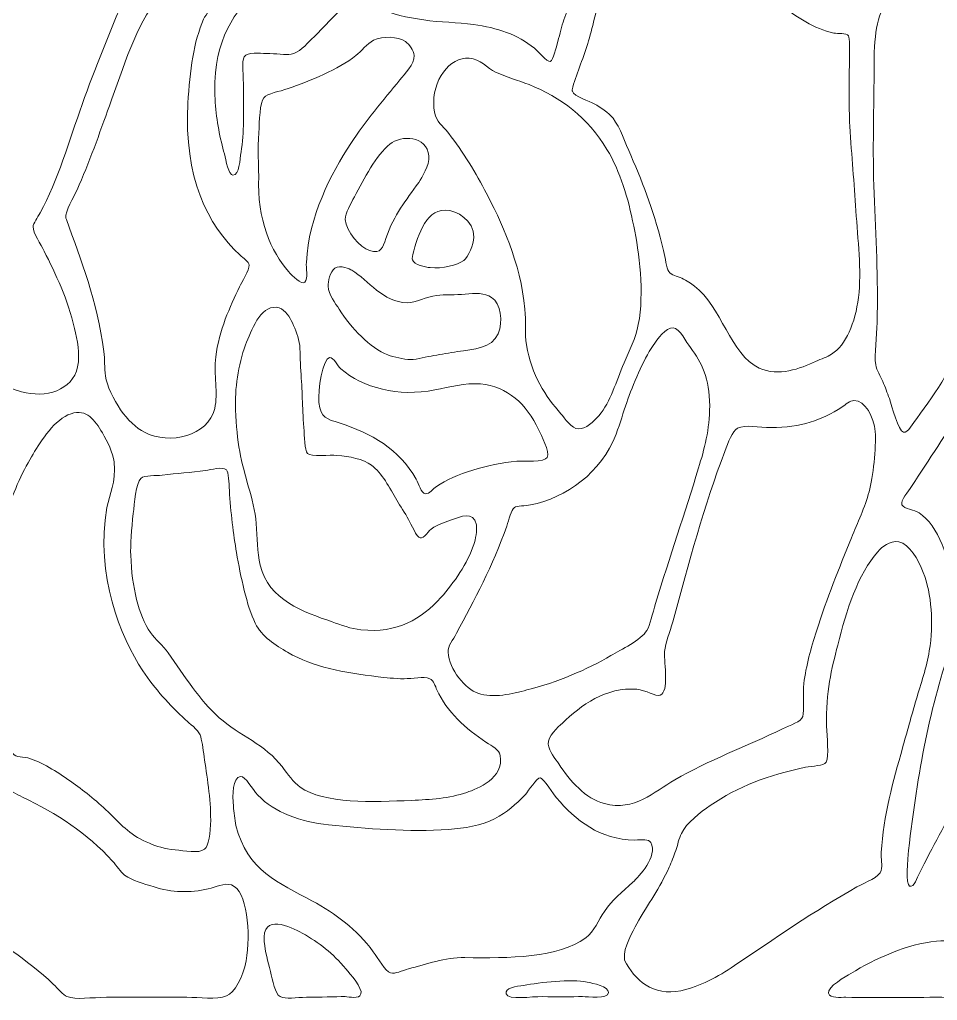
# Model space of a CAD drawing. Header units: millimetres. Extents: x -1201 to 1200, y -592 to 592.
# Drawn here: x -155 to 514, y -591 to 123 of the extents above; entities that cross this region are included whole.
import ezdxf

# ---------------------------------------------------------------- set-up
doc = ezdxf.new("R2010")
doc.units = ezdxf.units.MM
doc.header["$MEASUREMENT"] = 0
doc.layers.add('Layer 1', color=7, linetype='Continuous')

msp = doc.modelspace()

# ---------------------------------------------------------------- linework, layer by layer
at = {"layer": 'Layer 1', "color": 250, "lineweight": 20}
for points, knots in [([(487.7872, -230.6249), (486.3953, -227.2391), (492.4841, -220.6564), (494.7876, -217.1458), (507.724, -197.444), (519.8552, -178.6366), (532.7507, -158.4322), (537.8544, -150.4274), (544.0332, -142.3371), (547.4911, -134.3679), (550.5041, -127.4181), (552.9386, -116.865), (555.2339, -106.9321), (557.4308, -97.4054), (559.2867, -86.6671), (560.7604, -77.0906), (564.0355, -55.7706), (568.0093, -36.304), (571.448, -16.9299), (577.5205, 17.2775), (588.2216, 57.5188), (613.0956, 67.7761), (614.8859, 68.5138), (617.6779, 69.0164), (617.8853, 70.6629), (618.3984, 74.758), (605.1972, 76.1088), (602.4052, 76.9178), (586.696, 81.4904), (576.568, 89.6912), (571.8164, 108.2063), (571.0686, 111.1181), (570.8857, 115.0706), (570.3427, 117.348), (568.0474, 126.9637), (562.69, 136.8574), (558.5471, 147.1896), (548.4327, 172.43), (539.3008, 196.2126), (529.432, 222.2692), (527.366, 227.7257), (524.4512, 233.3177), (523.9054, 237.6693), (523.3623, 241.9818), (524.2029, 246.4795), (524.2738, 251.1485), (524.3366, 255.3076), (524.1701, 259.5168), (524.2738, 265.1051), (524.394, 271.6522), (523.6515, 288.1073), (526.8529, 289.1694), (529.6149, 290.0889), (532.778, 283.1034), (536.0668, 278.0995), (544.1615, 265.7858), (554.2568, 252.8912), (562.6027, 243.4466), (575.6701, 228.6631), (588.2216, 215.1091), (602.7737, 203.9822), (634.4624, 179.7504), (652.9145, 131.1907), (660.6381, 76.9178), (661.2331, 72.7301), (661.1785, 67.7083), (661.7435, 62.9647), (662.1993, 59.1369), (663.7412, 53.1422), (662.8515, 49.4856), (661.9073, 45.6257), (654.1154, 42.0331), (650.6848, 39.3816), (621.7198, 16.971), (606.45, -24.0972), (600.5631, -76.6094), (597.0479, -107.9692), (601.4719, -141.7846), (599.0893, -176.238), (597.5746, -198.1603), (594.3323, -221.8075), (588.4018, -240.2514), (586.8953, -244.9345), (581.4041, -253.7911), (581.7671, -257.0949), (582.1956, -261.0047), (597.2308, -267.0955), (600.1946, -268.6459), (633.2452, -285.9385), (663.4273, -302.0585), (684.2266, -335.5425), (689.4503, -343.9572), (696.0221, -355.5474), (700.8092, -366.8275), (702.1328, -369.9424), (705.1186, -376.2151), (704.4963, -379.3443), (703.4428, -384.6084), (692.5315, -383.4714), (686.8057, -383.1935), (667.5539, -382.2526), (646.2744, -380.9338), (632.6257, -373.5671), (621.2258, -367.412), (612.4596, -354.9272), (603.8818, -343.7255), (601.9768, -341.2378), (596.7395, -332.8624), (595.0364, -333.1403), (592.5829, -333.536), (590.9454, -343.3299), (589.8755, -346.616), (582.0018, -370.8227), (573.1892, -391.1341), (560.0208, -407.2577), (554.7371, -413.7264), (548.3289, -417.989), (542.7014, -424.1013), (537.6879, -429.5506), (534.2163, -437.4236), (529.8032, -444.7975), (519.5169, -461.9689), (510.213, -479.4184), (500.3196, -499.1844), (499.2007, -501.4119), (496.4278, -509.4987), (493.3139, -508.3297), (490.3663, -507.2213), (491.9247, -488.2001), (492.577, -482.3373), (499.0151, -424.7535), (508.4718, -376.6321), (524.2738, -330.7311), (525.2127, -328.0082), (527.2759, -323.9274), (527.5925, -320.6236), (528.3758, -312.3122), (526.3208, -302.0087), (525.3764, -293.1913), (522.8819, -269.8612), (514.0421, -245.5083), (500.3196, -236.3987), (497.2685, -234.3743), (488.9689, -233.5082), (487.7872, -230.6249)], [0, 0, 0, 0, 0.02083333, 0.02083333, 0.02083333, 0.04166667, 0.04166667, 0.04166667, 0.0625, 0.0625, 0.0625, 0.08333333, 0.08333333, 0.08333333, 0.10416667, 0.10416667, 0.10416667, 0.125, 0.125, 0.125, 0.14583333, 0.14583333, 0.14583333, 0.16666667, 0.16666667, 0.16666667, 0.1875, 0.1875, 0.1875, 0.20833333, 0.20833333, 0.20833333, 0.22916667, 0.22916667, 0.22916667, 0.25, 0.25, 0.25, 0.27083333, 0.27083333, 0.27083333, 0.29166667, 0.29166667, 0.29166667, 0.3125, 0.3125, 0.3125, 0.33333333, 0.33333333, 0.33333333, 0.35416667, 0.35416667, 0.35416667, 0.375, 0.375, 0.375, 0.39583333, 0.39583333, 0.39583333, 0.41666667, 0.41666667, 0.41666667, 0.4375, 0.4375, 0.4375, 0.45833333, 0.45833333, 0.45833333, 0.47916667, 0.47916667, 0.47916667, 0.5, 0.5, 0.5, 0.52083333, 0.52083333, 0.52083333, 0.54166667, 0.54166667, 0.54166667, 0.5625, 0.5625, 0.5625, 0.58333333, 0.58333333, 0.58333333, 0.60416667, 0.60416667, 0.60416667, 0.625, 0.625, 0.625, 0.64583333, 0.64583333, 0.64583333, 0.66666667, 0.66666667, 0.66666667, 0.6875, 0.6875, 0.6875, 0.70833333, 0.70833333, 0.70833333, 0.72916667, 0.72916667, 0.72916667, 0.75, 0.75, 0.75, 0.77083333, 0.77083333, 0.77083333, 0.79166667, 0.79166667, 0.79166667, 0.8125, 0.8125, 0.8125, 0.83333333, 0.83333333, 0.83333333, 0.85416667, 0.85416667, 0.85416667, 0.875, 0.875, 0.875, 0.89583333, 0.89583333, 0.89583333, 0.91666667, 0.91666667, 0.91666667, 0.9375, 0.9375, 0.9375, 0.95833333, 0.95833333, 0.95833333, 0.97916667, 0.97916667, 0.97916667, 1, 1, 1, 1]), ([(-12.3408, 62.4835), (-15.201, 104.7528), (-0.7635, 123.692), (16.4059, 144.3027), (42.7317, 175.9048), (71.1617, 202.3784), (98.5929, 235.2636), (103.2899, 240.8947), (109.6052, 252.8414), (114.0702, 254.5164), (120.1072, 256.7796), (134.7247, 253.1229), (140.6089, 251.6295), (160.5129, 246.5758), (178.501, 235.1139), (195.1547, 223.7162), (212.2203, 212.0297), (230.1237, 202.4746), (241.5919, 185.6916), (246.4034, 178.6527), (250.8603, 167.4759), (250.0688, 154.8878), (249.3401, 143.2763), (245.3937, 132.7552), (241.5919, 122.6442), (239.8506, 118.0145), (238.7616, 112.7112), (237.1678, 106.7594), (236.1635, 102.9993), (233.7509, 93.1768), (231.6413, 92.3215), (229.5779, 91.4875), (221.8652, 100.6185), (220.2168, 101.9479), (207.5997, 112.1089), (193.4216, 116.7564), (175.619, 119.2761), (164.1154, 120.9013), (151.572, 120.6982), (139.5036, 122.6442), (127.6752, 124.5509), (115.3966, 126.1476), (107.8067, 131.7895), (104.4798, 134.2593), (101.4449, 141.7224), (97.1219, 142.3746), (91.5352, 143.2192), (85.4491, 136.0413), (82.3787, 133.2293), (73.206, 124.836), (66.967, 117.4478), (58.0535, 108.6875), (53.834, 104.5389), (48.2583, 98.4124), (42.9418, 97.614), (38.7744, 96.9903), (31.9077, 98.0987), (24.8828, 98.0987), (20.1094, 98.0987), (11.2395, 99.585), (8.6659, 95.6895), (6.8973, 93.0129), (8.2974, 80.6707), (8.2974, 73.0686), (8.3002, 55.9221), (8.7314, 40.4472), (6.4525, 26.3872), (5.6065, 21.1516), (5.2626, 9.3511), (0.5574, 9.54), (-2.7012, 9.6719), (-4.4915, 20.3924), (-5.7088, 24.9401), (-8.7382, 36.2809), (-11.4156, 48.787), (-12.3408, 62.4835)], [0, 0, 0, 0, 0.04, 0.04, 0.04, 0.08, 0.08, 0.08, 0.12, 0.12, 0.12, 0.16, 0.16, 0.16, 0.2, 0.2, 0.2, 0.24, 0.24, 0.24, 0.28, 0.28, 0.28, 0.32, 0.32, 0.32, 0.36, 0.36, 0.36, 0.4, 0.4, 0.4, 0.44, 0.44, 0.44, 0.48, 0.48, 0.48, 0.52, 0.52, 0.52, 0.56, 0.56, 0.56, 0.6, 0.6, 0.6, 0.64, 0.64, 0.64, 0.68, 0.68, 0.68, 0.72, 0.72, 0.72, 0.76, 0.76, 0.76, 0.8, 0.8, 0.8, 0.84, 0.84, 0.84, 0.88, 0.88, 0.88, 0.92, 0.92, 0.92, 0.96, 0.96, 0.96, 1, 1, 1, 1]), ([(423.2908, 149.5953), (422.1964, 156.4917), (428.3235, 168.8801), (431.7677, 176.0688), (438.7436, 190.6421), (447.3705, 205.3686), (456.8272, 217.4542), (463.1863, 225.5873), (470.8225, 235.2921), (482.9948, 231.8956), (495.5791, 228.3815), (505.4806, 209.7239), (512.1099, 197.7238), (533.4795, 159.0506), (549.0986, 115.9117), (567.3952, 72.11), (569.3192, 67.491), (571.6854, 62.9896), (571.8164, 60.0778), (572.002, 55.915), (569.3247, 50.0772), (567.7608, 44.6777), (558.9865, 14.3229), (551.645, -16.8658), (547.1226, -52.0676), (546.3557, -58.0374), (546.8497, -64.5096), (546.0201, -70.8357), (544.4754, -82.5507), (540.1087, -93.9092), (536.0668, -103.5641), (525.8267, -128.0026), (513.5508, -147.8827), (498.4748, -167.5739), (496.0894, -170.6888), (492.0475, -178.3444), (488.8925, -177.6814), (485.2327, -176.9116), (480.4893, -158.5035), (478.5734, -153.136), (477.0915, -148.9947), (475.514, -144.782), (473.781, -140.6227), (472.2827, -137.0196), (469.2342, -132.6643), (468.6228, -128.5907), (467.482, -120.985), (469.5426, -107.9193), (469.7253, -97.7868), (470.3204, -65.3935), (468.9394, -35.6018), (467.5147, -3.9355), (466.1256, 26.9217), (467.5147, 58.5667), (467.5147, 90.878), (467.5147, 113.9479), (469.9765, 128.5034), (479.3076, 139.0065), (481.693, 141.6903), (485.4755, 143.5863), (484.837, 148.6365), (484.0236, 155.0803), (477.5391, 152.2183), (473.781, 149.5953), (469.7445, 146.7797), (467.3209, 142.7666), (463.4619, 141.4122), (458.2928, 139.6018), (451.6062, 139.9689), (445.0344, 139.9689), (435.1711, 139.9689), (424.8137, 139.9689), (423.2908, 149.5953)], [0, 0, 0, 0, 0.04166667, 0.04166667, 0.04166667, 0.08333333, 0.08333333, 0.08333333, 0.125, 0.125, 0.125, 0.16666667, 0.16666667, 0.16666667, 0.20833333, 0.20833333, 0.20833333, 0.25, 0.25, 0.25, 0.29166667, 0.29166667, 0.29166667, 0.33333333, 0.33333333, 0.33333333, 0.375, 0.375, 0.375, 0.41666667, 0.41666667, 0.41666667, 0.45833333, 0.45833333, 0.45833333, 0.5, 0.5, 0.5, 0.54166667, 0.54166667, 0.54166667, 0.58333333, 0.58333333, 0.58333333, 0.625, 0.625, 0.625, 0.66666667, 0.66666667, 0.66666667, 0.70833333, 0.70833333, 0.70833333, 0.75, 0.75, 0.75, 0.79166667, 0.79166667, 0.79166667, 0.83333333, 0.83333333, 0.83333333, 0.875, 0.875, 0.875, 0.91666667, 0.91666667, 0.91666667, 0.95833333, 0.95833333, 0.95833333, 1, 1, 1, 1]), ([(247.8582, 70.6629), (247.8145, 70.8554), (247.3478, 71.0978), (247.4897, 71.6288), (250.41, 82.6416), (255.3498, 93.5118), (258.914, 105.3159), (260.5597, 110.7724), (262.1263, 116.9881), (263.7038, 123.1253), (266.07, 132.324), (268.1988, 141.5228), (267.3909, 154.4067), (267.069, 159.546), (265.2185, 167.3904), (263.7038, 172.6973), (262.372, 177.3696), (258.3191, 185.6239), (258.5429, 189.0632), (259.0397, 196.5833), (276.0098, 201.8295), (285.0817, 202.0541), (301.5906, 202.4711), (316.4101, 194.6409), (328.5687, 186.654), (353.4507, 170.3165), (373.9661, 150.8498), (398.5971, 133.7105), (410.9821, 125.0962), (423.8913, 115.8583), (438.0313, 113.0142), (441.017, 112.4154), (447.3514, 113.1567), (448.7188, 111.0932), (449.936, 109.2541), (449.4556, 100.2086), (449.4556, 95.2084), (449.4556, 78.7889), (448.9481, 60.4413), (449.8241, 45.1552), (451.0686, 23.4397), (453.0064, 3.8732), (454.2482, -16.4488), (455.5144, -37.2164), (458.5794, -59.7516), (456.0904, -79.4998), (453.705, -98.4105), (446.9667, -114.0352), (436.5548, -120.8888), (433.3644, -122.9916), (429.0686, -124.1677), (424.7618, -126.185), (413.8097, -131.3135), (397.8138, -137.3688), (383.8539, -130.9964), (362.9019, -121.4341), (356.0189, -85.5017), (336.6798, -71.3169), (334.4064, -69.6489), (330.8939, -67.1683), (327.4661, -65.5396), (324.049, -63.9215), (319.767, -63.4974), (317.8838, -60.7281), (315.9898, -57.9482), (315.5368, -50.7881), (314.1966, -45.328), (307.674, -18.7333), (300.1659, 1.4319), (290.2426, 23.9814), (286.2006, 33.1588), (282.6499, 44.1645), (277.3416, 50.9325), (273.9192, 55.2949), (268.4172, 58.8732), (263.7038, 61.5177), (260.4152, 63.3638), (248.7778, 66.6784), (247.8582, 70.6629)], [0, 0, 0, 0, 0.03846154, 0.03846154, 0.03846154, 0.07692308, 0.07692308, 0.07692308, 0.11538462, 0.11538462, 0.11538462, 0.15384615, 0.15384615, 0.15384615, 0.19230769, 0.19230769, 0.19230769, 0.23076923, 0.23076923, 0.23076923, 0.26923077, 0.26923077, 0.26923077, 0.30769231, 0.30769231, 0.30769231, 0.34615385, 0.34615385, 0.34615385, 0.38461538, 0.38461538, 0.38461538, 0.42307692, 0.42307692, 0.42307692, 0.46153846, 0.46153846, 0.46153846, 0.5, 0.5, 0.5, 0.53846154, 0.53846154, 0.53846154, 0.57692308, 0.57692308, 0.57692308, 0.61538462, 0.61538462, 0.61538462, 0.65384615, 0.65384615, 0.65384615, 0.69230769, 0.69230769, 0.69230769, 0.73076923, 0.73076923, 0.73076923, 0.76923077, 0.76923077, 0.76923077, 0.80769231, 0.80769231, 0.80769231, 0.84615385, 0.84615385, 0.84615385, 0.88461538, 0.88461538, 0.88461538, 0.92307692, 0.92307692, 0.92307692, 0.96153846, 0.96153846, 0.96153846, 1, 1, 1, 1]), ([(-247.1089, 8.5813), (-247.9222, 13.5959), (-238.0398, 26.045), (-234.5792, 31.6797), (-212.53, 67.6122), (-192.0583, 103.5838), (-165.2931, 134.1952), (-148.4075, 153.5086), (-129.9281, 168.1958), (-97.1096, 162.105), (-93.4606, 161.435), (-89.2522, 159.5638), (-84.577, 157.7747), (-81.6514, 156.6592), (-74.449, 154.6241), (-73.8896, 151.0387), (-73.4474, 148.1911), (-76.7825, 143.1301), (-78.3109, 139.4912), (-89.1812, 113.62), (-99.8033, 87.6205), (-109.2708, 61.0365), (-118.7084, 34.5488), (-126.8769, 5.7016), (-139.8598, -17.8922), (-141.6964, -21.2282), (-144.9415, -25.7651), (-145.0207, -27.9998), (-145.1708, -32.2053), (-139.1637, -41.2936), (-136.9122, -45.8092), (-128.8364, -62.0255), (-119.5381, -81.0003), (-114.7975, -102.1171), (-112.9061, -110.5603), (-110.5372, -120.4184), (-112.5896, -130.0341), (-116.3122, -147.4764), (-135.7168, -152.9044), (-153.4976, -148.3246), (-182.3041, -140.9008), (-192.4404, -105.6633), (-205.0957, -76.6094), (-216.561, -50.2892), (-226.3424, -24.2504), (-240.477, -1.5298), (-242.2755, 1.3606), (-246.5549, 5.1385), (-247.1089, 8.5813)], [0, 0, 0, 0, 0.0625, 0.0625, 0.0625, 0.125, 0.125, 0.125, 0.1875, 0.1875, 0.1875, 0.25, 0.25, 0.25, 0.3125, 0.3125, 0.3125, 0.375, 0.375, 0.375, 0.4375, 0.4375, 0.4375, 0.5, 0.5, 0.5, 0.5625, 0.5625, 0.5625, 0.625, 0.625, 0.625, 0.6875, 0.6875, 0.6875, 0.75, 0.75, 0.75, 0.8125, 0.8125, 0.8125, 0.875, 0.875, 0.875, 0.9375, 0.9375, 0.9375, 1, 1, 1, 1]), ([(-121.0638, -21.7413), (-121.7761, -16.5165), (-115.4934, -6.6905), (-112.958, -1.0486), (-104.4321, 17.9369), (-96.4655, 40.3118), (-89.3696, 60.0778), (-79.7164, 86.9647), (-69.0562, 120.7124), (-54.7252, 137.0784), (-49.0484, 143.565), (-31.5844, 153.4052), (-20.8177, 147.6707), (-17.8865, 146.1097), (-14.2785, 141.202), (-14.1856, 137.0784), (-14.0492, 131.1229), (-19.1556, 126.9281), (-20.8177, 123.1253), (-27.8999, 106.9197), (-30.9866, 85.6853), (-32.2448, 61.9988), (-35.1159, 7.8971), (-18.2249, -26.6597), (5.7156, -48.6961), (7.8935, -50.699), (12.1211, -53.6465), (12.353, -55.9167), (12.7024, -59.356), (6.6736, -69.043), (5.3472, -71.798), (-1.5359, -86.1183), (-9.5679, -103.5748), (-11.975, -122.8169), (-13.5334, -135.3124), (-10.1028, -149.4722), (-12.7092, -160.3568), (-17.548, -180.5576), (-45.2494, -187.2401), (-63.9389, -177.6814), (-69.5802, -174.7946), (-76.4386, -168.5112), (-81.2611, -161.3154), (-86.1791, -153.9878), (-91.4, -143.3921), (-92.3172, -136.7701), (-93.1823, -130.5259), (-92.7019, -124.5918), (-93.4224, -118.9642), (-98.2504, -81.3104), (-110.035, -52.8517), (-120.698, -22.7072), (-120.8099, -22.3864), (-120.9873, -22.3152), (-121.0638, -21.7413)], [0, 0, 0, 0, 0.05555556, 0.05555556, 0.05555556, 0.11111111, 0.11111111, 0.11111111, 0.16666667, 0.16666667, 0.16666667, 0.22222222, 0.22222222, 0.22222222, 0.27777778, 0.27777778, 0.27777778, 0.33333333, 0.33333333, 0.33333333, 0.38888889, 0.38888889, 0.38888889, 0.44444444, 0.44444444, 0.44444444, 0.5, 0.5, 0.5, 0.55555556, 0.55555556, 0.55555556, 0.61111111, 0.61111111, 0.61111111, 0.66666667, 0.66666667, 0.66666667, 0.72222222, 0.72222222, 0.72222222, 0.77777778, 0.77777778, 0.77777778, 0.83333333, 0.83333333, 0.83333333, 0.88888889, 0.88888889, 0.88888889, 0.94444444, 0.94444444, 0.94444444, 1, 1, 1, 1]), ([(19.3534, 9.54), (19.0942, 15.8733), (18.6466, 28.4257), (19.3534, 40.3439), (19.8747, 49.1434), (20.0903, 62.2519), (23.0406, 65.8515), (25.7971, 69.2195), (34.3095, 70.2923), (40.7312, 72.5911), (56.7516, 78.3149), (77.2042, 86.3446), (90.116, 96.6553), (94.1607, 99.8772), (97.856, 105.1947), (103.017, 107.7252), (109.6161, 110.9613), (120.7649, 110.637), (126.2343, 106.7594), (128.8706, 104.8953), (132.3339, 100.1837), (132.4977, 96.6553), (132.7897, 90.4041), (125.672, 83.0373), (122.1813, 78.846), (110.0283, 64.2584), (96.748, 48.3201), (86.4316, 32.642), (71.8658, 10.5166), (55.75, -20.4869), (54.0005, -53.9886), (53.7986, -57.795), (55.3952, -65.7606), (52.8925, -68.43), (50.731, -70.7324), (43.6187, -63.615), (41.0997, -60.7281), (28.4334, -46.219), (17.8851, -22.7714), (19.3534, 8.5813), (19.3698, 8.8878), (19.3671, 9.2264), (19.3534, 9.54)], [0, 0, 0, 0, 0.07142857, 0.07142857, 0.07142857, 0.14285714, 0.14285714, 0.14285714, 0.21428571, 0.21428571, 0.21428571, 0.28571429, 0.28571429, 0.28571429, 0.35714286, 0.35714286, 0.35714286, 0.42857143, 0.42857143, 0.42857143, 0.5, 0.5, 0.5, 0.57142857, 0.57142857, 0.57142857, 0.64285714, 0.64285714, 0.64285714, 0.71428571, 0.71428571, 0.71428571, 0.78571429, 0.78571429, 0.78571429, 0.85714286, 0.85714286, 0.85714286, 0.92857143, 0.92857143, 0.92857143, 1, 1, 1, 1]), ([(146.8751, 58.6309), (145.2185, 78.7354), (158.4169, 95.8249), (172.6715, 94.7272), (180.3106, 94.1392), (185.9954, 87.4317), (191.8386, 84.6232), (199.7888, 80.799), (208.2766, 78.5644), (216.1613, 75.4779), (239.1493, 66.4824), (259.1898, 51.3281), (272.9176, 28.3117), (282.7509, 11.821), (288.2011, -6.9507), (292.4504, -27.5187), (296.375, -46.4935), (300.3023, -76.1711), (295.7691, -99.2302), (293.8096, -109.2024), (289.4019, -118.141), (285.4473, -127.1472), (279.4021, -140.9257), (275.8406, -155.3707), (267.0198, -165.6494), (263.5019, -169.7551), (257.2711, -175.4646), (252.2794, -175.2721), (247.0503, -175.0761), (242.1869, -167.3707), (239.3786, -164.2059), (228.6746, -152.1239), (217.6814, -135.6831), (214.319, -114.1528), (213.0036, -105.7275), (214.0379, -96.7568), (213.2137, -88.1639), (209.9141, -53.7534), (196.1644, -24.5391), (183.7302, -1.0486), (176.0393, 13.4747), (166.0995, 29.8228), (155.7205, 42.2684), (151.5912, 47.2117), (147.6475, 49.1897), (146.8751, 58.6309)], [0, 0, 0, 0, 0.06666667, 0.06666667, 0.06666667, 0.13333333, 0.13333333, 0.13333333, 0.2, 0.2, 0.2, 0.26666667, 0.26666667, 0.26666667, 0.33333333, 0.33333333, 0.33333333, 0.4, 0.4, 0.4, 0.46666667, 0.46666667, 0.46666667, 0.53333333, 0.53333333, 0.53333333, 0.6, 0.6, 0.6, 0.66666667, 0.66666667, 0.66666667, 0.73333333, 0.73333333, 0.73333333, 0.8, 0.8, 0.8, 0.86666667, 0.86666667, 0.86666667, 0.93333333, 0.93333333, 0.93333333, 1, 1, 1, 1]), ([(82.3787, -22.7072), (82.0075, -18.0205), (86.4343, -11.3879), (89.0107, -6.3448), (95.8473, 7.0452), (105.0529, 24.1169), (114.8098, 32.1608), (122.8582, 38.7971), (142.0335, 38.4621), (143.188, 23.4967), (143.7147, 16.6752), (138.3736, 7.9398), (135.8164, 4.2474), (126.2806, -9.5168), (118.3114, -18.3021), (111.8595, -36.6639), (109.5724, -43.1754), (108.7346, -48.0367), (100.0694, -45.3245), (92.938, -43.097), (83.091, -31.71), (82.3787, -22.7072)], [0, 0, 0, 0, 0.14285714, 0.14285714, 0.14285714, 0.28571429, 0.28571429, 0.28571429, 0.42857143, 0.42857143, 0.42857143, 0.57142857, 0.57142857, 0.57142857, 0.71428571, 0.71428571, 0.71428571, 0.85714286, 0.85714286, 0.85714286, 1, 1, 1, 1]), ([(131.3951, -52.064), (131.3378, -51.8466), (130.9066, -51.6541), (131.024, -51.1018), (134.0561, -36.9241), (140.2377, -16.0033), (154.9836, -15.9677), (163.9299, -15.9463), (175.8729, -23.4984), (175.9875, -35.7016), (176.0393, -41.0298), (171.7954, -50.0539), (168.6187, -52.5452), (164.0855, -56.1021), (152.882, -58.6896), (144.2933, -57.8413), (140.5871, -57.4706), (132.364, -55.8525), (131.3951, -52.064)], [0, 0, 0, 0, 0.16666667, 0.16666667, 0.16666667, 0.33333333, 0.33333333, 0.33333333, 0.5, 0.5, 0.5, 0.66666667, 0.66666667, 0.66666667, 0.83333333, 0.83333333, 0.83333333, 1, 1, 1, 1]), ([(69.8463, -71.3169), (69.5924, -68.2981), (71.4237, -60.3432), (74.636, -58.3224), (79.0245, -55.5604), (85.853, -58.9675), (87.1684, -59.7659), (99.1578, -67.0508), (109.7853, -83.185), (127.3395, -83.349), (133.7586, -83.4096), (141.5859, -78.8726), (148.7173, -78.0564), (155.1746, -77.3151), (162.3797, -77.8355), (169.7212, -77.0906), (177.0873, -76.3421), (183.883, -76.0784), (188.8884, -79.4998), (195.5094, -84.0226), (197.5072, -96.9172), (193.6781, -105.9699), (189.2241, -116.4944), (175.6109, -117.478), (164.1946, -118.9642), (158.0376, -119.7662), (152.4154, -121.0813), (146.8751, -121.8511), (141.7224, -122.571), (135.2542, -124.7558), (129.5502, -124.7379), (125.4592, -124.7273), (117.2142, -122.8525), (113.3361, -121.37), (100.5743, -116.4873), (86.4889, -101.7036), (77.9547, -88.1639), (75.1792, -83.7624), (70.3894, -77.7143), (69.8463, -71.3169)], [0, 0, 0, 0, 0.07692308, 0.07692308, 0.07692308, 0.15384615, 0.15384615, 0.15384615, 0.23076923, 0.23076923, 0.23076923, 0.30769231, 0.30769231, 0.30769231, 0.38461538, 0.38461538, 0.38461538, 0.46153846, 0.46153846, 0.46153846, 0.53846154, 0.53846154, 0.53846154, 0.61538462, 0.61538462, 0.61538462, 0.69230769, 0.69230769, 0.69230769, 0.76923077, 0.76923077, 0.76923077, 0.84615385, 0.84615385, 0.84615385, 0.92307692, 0.92307692, 0.92307692, 1, 1, 1, 1]), ([(2.3996, -161.3154), (1.8484, -146.1363), (4.291, -128.7368), (9.7713, -114.1528), (13.6139, -103.9241), (20.2977, -85.6121), (32.2543, -86.7205), (37.5271, -87.2053), (40.8895, -92.4159), (42.9418, -96.3434), (45.2017, -100.6701), (47.8845, -106.7396), (48.8397, -112.2282), (49.8549, -118.059), (49.3609, -125.7537), (49.945, -132.9209), (51.1186, -147.3873), (50.9738, -158.3217), (52.1557, -174.3135), (52.5951, -180.2618), (52.7452, -191.0715), (54.7348, -193.0815), (57.2483, -195.6227), (71.8113, -194.1722), (76.1126, -194.5286), (85.8612, -195.3305), (95.1541, -197.1018), (101.5405, -201.7493), (108.8492, -207.0596), (114.7415, -218.3968), (119.968, -227.2534), (122.2988, -231.2023), (125.8548, -236.5947), (128.4476, -241.21), (130.3062, -244.5281), (134.3645, -254.2152), (136.9245, -254.6892), (139.5227, -255.1703), (143.4145, -249.0402), (145.7671, -247.4685), (148.6463, -245.5439), (153.4443, -243.6051), (159.0364, -241.6912), (166.5035, -239.1394), (175.7091, -234.6523), (177.8324, -245.0628), (178.5802, -248.7337), (177.0819, -256.1611), (175.9875, -259.5007), (171.6944, -272.6019), (161.2306, -287.8595), (152.0333, -298.0027), (137.7078, -313.8055), (120.421, -324.266), (93.8032, -321.5858), (86.6035, -320.8623), (79.0655, -318.036), (72.7938, -315.8121), (52.2129, -308.513), (26.3456, -300.1126), (20.4588, -274.4196), (18.2617, -264.8252), (18.4118, -254.5074), (17.5112, -244.1005), (16.7444, -235.2403), (14.3644, -225.703), (11.9819, -217.627), (6.6982, -199.7142), (3.2675, -185.1516), (2.3996, -161.3154)], [0, 0, 0, 0, 0.04347826, 0.04347826, 0.04347826, 0.08695652, 0.08695652, 0.08695652, 0.13043478, 0.13043478, 0.13043478, 0.17391304, 0.17391304, 0.17391304, 0.2173913, 0.2173913, 0.2173913, 0.26086957, 0.26086957, 0.26086957, 0.30434783, 0.30434783, 0.30434783, 0.34782609, 0.34782609, 0.34782609, 0.39130435, 0.39130435, 0.39130435, 0.43478261, 0.43478261, 0.43478261, 0.47826087, 0.47826087, 0.47826087, 0.52173913, 0.52173913, 0.52173913, 0.56521739, 0.56521739, 0.56521739, 0.60869565, 0.60869565, 0.60869565, 0.65217391, 0.65217391, 0.65217391, 0.69565217, 0.69565217, 0.69565217, 0.73913043, 0.73913043, 0.73913043, 0.7826087, 0.7826087, 0.7826087, 0.82608696, 0.82608696, 0.82608696, 0.86956522, 0.86956522, 0.86956522, 0.91304348, 0.91304348, 0.91304348, 0.95652174, 0.95652174, 0.95652174, 1, 1, 1, 1]), ([(157.1915, -337.9518), (156.9814, -333.3827), (160.7612, -328.9883), (163.4577, -323.9915), (176.3968, -300.0235), (189.6089, -275.086), (199.9444, -246.025), (201.5518, -241.513), (203.0693, -234.164), (205.4764, -232.5495), (207.4115, -231.2451), (213.503, -231.3841), (217.2692, -230.6249), (243.3959, -225.3395), (268.7174, -207.2628), (279.5523, -179.1249), (282.7427, -170.835), (284.7104, -163.1367), (287.2923, -156.0229), (291.9783, -143.1105), (299.1915, -125.4222), (306.4595, -114.6304), (309.5762, -110.0079), (315.8778, -101.0266), (321.1998, -101.6359), (325.763, -102.1599), (330.7602, -112.1962), (333.7322, -116.0774), (342.04, -126.9263), (347.6511, -138.2349), (347.7331, -158.4322), (347.8068, -175.625), (343.7484, -190.1983), (339.6274, -203.6738), (329.6058, -236.4271), (318.7409, -268.5354), (308.2989, -302.3366), (306.009, -309.7569), (304.508, -318.0966), (302.0327, -322.0669), (297.7396, -328.9669), (282.9884, -336.1876), (275.8678, -340.3575), (258.3109, -350.6326), (236.6984, -359.8384), (214.6901, -365.384), (204.0927, -368.0535), (190.0155, -371.7423), (178.9378, -367.7897), (170.2343, -364.6855), (157.7755, -350.5649), (157.1915, -337.9518)], [0, 0, 0, 0, 0.05882353, 0.05882353, 0.05882353, 0.11764706, 0.11764706, 0.11764706, 0.17647059, 0.17647059, 0.17647059, 0.23529412, 0.23529412, 0.23529412, 0.29411765, 0.29411765, 0.29411765, 0.35294118, 0.35294118, 0.35294118, 0.41176471, 0.41176471, 0.41176471, 0.47058824, 0.47058824, 0.47058824, 0.52941176, 0.52941176, 0.52941176, 0.58823529, 0.58823529, 0.58823529, 0.64705882, 0.64705882, 0.64705882, 0.70588235, 0.70588235, 0.70588235, 0.76470588, 0.76470588, 0.76470588, 0.82352941, 0.82352941, 0.82352941, 0.88235294, 0.88235294, 0.88235294, 0.94117647, 0.94117647, 0.94117647, 1, 1, 1, 1]), ([(63.2144, -156.0229), (62.3601, -147.3587), (65.8152, -124.0608), (70.9517, -123.2981), (73.8773, -122.8597), (76.8139, -129.5173), (79.0601, -131.4775), (94.9713, -145.37), (121.0706, -152.1666), (147.6092, -146.8812), (158.4415, -144.7214), (169.3746, -141.5708), (180.7799, -142.5474), (200.7658, -144.2581), (214.199, -157.3487), (223.1643, -175.7569), (225.2577, -180.0551), (231.3274, -191.6809), (229.4306, -195.9684), (227.7821, -199.6893), (211.6335, -198.4561), (207.3159, -198.8588), (185.6816, -200.869), (162.759, -207.6762), (148.7173, -217.1458), (146.1765, -218.8601), (143.7502, -222.9017), (140.6089, -222.442), (137.6832, -222.0143), (135.9337, -215.3317), (133.9742, -211.8532), (121.5563, -189.8062), (101.4558, -178.4798), (77.9547, -170.9454), (69.4042, -168.2012), (64.3387, -167.4812), (63.2144, -156.0229)], [0, 0, 0, 0, 0.08333333, 0.08333333, 0.08333333, 0.16666667, 0.16666667, 0.16666667, 0.25, 0.25, 0.25, 0.33333333, 0.33333333, 0.33333333, 0.41666667, 0.41666667, 0.41666667, 0.5, 0.5, 0.5, 0.58333333, 0.58333333, 0.58333333, 0.66666667, 0.66666667, 0.66666667, 0.75, 0.75, 0.75, 0.83333333, 0.83333333, 0.83333333, 0.91666667, 0.91666667, 0.91666667, 1, 1, 1, 1]), ([(230.1647, -404.852), (229.5424, -399.146), (237.3371, -392.4421), (240.4865, -389.4483), (253.7695, -376.8281), (272.4236, -362.8216), (294.6611, -364.9029), (301.1266, -365.5088), (308.6537, -370.3915), (311.6177, -369.2368), (318.4733, -366.5495), (314.4259, -346.6551), (314.9336, -337.4707), (315.2965, -330.8843), (318.8227, -323.1219), (320.8314, -315.8121), (332.6651, -272.7338), (343.552, -231.2237), (358.7945, -191.6381), (361.2617, -185.2229), (364.0454, -176.8154), (368.0055, -174.7946), (373.745, -171.865), (383.8404, -174.3135), (392.3309, -174.3135), (414.3991, -174.3135), (429.5298, -168.7892), (443.9291, -159.3909), (446.59, -157.6552), (450.0943, -154.6329), (452.7743, -154.5794), (460.981, -154.4191), (467.3974, -166.7506), (468.2543, -177.2003), (469.2123, -188.9616), (466.6414, -210.3956), (463.8303, -220.9985), (460.82, -232.357), (455.4681, -243.548), (450.9322, -254.6892), (442.185, -276.1552), (433.0259, -298.7333), (425.5016, -322.5517), (421.6834, -334.6301), (417.8816, -347.7671), (416.2877, -360.5726), (415.3652, -367.9751), (416.8717, -380.303), (415.5481, -384.6369), (414.421, -388.3327), (406.2471, -391.184), (400.8078, -393.7786), (374.5665, -406.3061), (346.5949, -416.8235), (322.3051, -430.8408), (306.9834, -439.6831), (293.1055, -453.843), (271.0754, -448.1655), (257.5195, -444.6763), (245.7075, -431.5322), (237.9074, -419.2898), (235.432, -415.405), (230.7679, -410.3298), (230.1647, -404.852)], [0, 0, 0, 0, 0.04761905, 0.04761905, 0.04761905, 0.0952381, 0.0952381, 0.0952381, 0.14285714, 0.14285714, 0.14285714, 0.19047619, 0.19047619, 0.19047619, 0.23809524, 0.23809524, 0.23809524, 0.28571429, 0.28571429, 0.28571429, 0.33333333, 0.33333333, 0.33333333, 0.38095238, 0.38095238, 0.38095238, 0.42857143, 0.42857143, 0.42857143, 0.47619048, 0.47619048, 0.47619048, 0.52380952, 0.52380952, 0.52380952, 0.57142857, 0.57142857, 0.57142857, 0.61904762, 0.61904762, 0.61904762, 0.66666667, 0.66666667, 0.66666667, 0.71428571, 0.71428571, 0.71428571, 0.76190476, 0.76190476, 0.76190476, 0.80952381, 0.80952381, 0.80952381, 0.85714286, 0.85714286, 0.85714286, 0.9047619, 0.9047619, 0.9047619, 0.95238095, 0.95238095, 0.95238095, 1, 1, 1, 1]), ([(-165.6615, -283.5649), (-166.1118, -271.1835), (-165.8143, -248.6838), (-163.0797, -235.4364), (-160.1431, -221.1981), (-151.0739, -203.6275), (-145.0207, -193.5627), (-139, -183.5514), (-129.2676, -168.2226), (-117.3793, -164.2059), (-105.9849, -160.3568), (-99.9397, -168.9674), (-94.5305, -178.1626), (-90.8734, -184.3782), (-86.6895, -192.8963), (-86.0536, -199.34), (-84.5089, -214.9789), (-89.3942, -222.1747), (-91.2118, -232.5495), (-99.8224, -281.7116), (-81.3758, -326.8428), (-65.0443, -351.4273), (-56.3927, -364.4503), (-45.6124, -376.3613), (-34.087, -387.0462), (-31.3305, -389.598), (-24.9168, -394.2918), (-23.3968, -398.1124), (-22.0322, -401.541), (-21.287, -408.1807), (-20.4492, -413.9937), (-18.5169, -427.4051), (-15.5857, -444.6264), (-15.6567, -460.1976), (-15.7003, -469.1611), (-17.1414, -479.2402), (-20.0807, -481.3751), (-24.6084, -484.6682), (-34.7229, -482.3801), (-41.4585, -481.8561), (-49.3486, -481.2432), (-55.0471, -479.0656), (-60.2518, -477.0448), (-73.15, -472.0338), (-80.6444, -463.7189), (-88.6327, -455.8674), (-97.7864, -446.8682), (-106.7846, -439.7616), (-115.9056, -433.2466), (-126.2819, -425.8334), (-136.2108, -419.1188), (-146.8628, -415.4407), (-151.9882, -413.6694), (-157.5803, -414.8098), (-159.7637, -411.588), (-162.1054, -408.1273), (-161.9062, -387.0462), (-162.3455, -381.2688), (-164.8372, -348.1627), (-164.3761, -318.8273), (-165.6615, -283.5649)], [0, 0, 0, 0, 0.05, 0.05, 0.05, 0.1, 0.1, 0.1, 0.15, 0.15, 0.15, 0.2, 0.2, 0.2, 0.25, 0.25, 0.25, 0.3, 0.3, 0.3, 0.35, 0.35, 0.35, 0.4, 0.4, 0.4, 0.45, 0.45, 0.45, 0.5, 0.5, 0.5, 0.55, 0.55, 0.55, 0.6, 0.6, 0.6, 0.65, 0.65, 0.65, 0.7, 0.7, 0.7, 0.75, 0.75, 0.75, 0.8, 0.8, 0.8, 0.85, 0.85, 0.85, 0.9, 0.9, 0.9, 0.95, 0.95, 0.95, 1, 1, 1, 1]), ([(-73.8896, -267.2024), (-74.1351, -260.527), (-73.27, -247.9247), (-72.0473, -236.8834), (-71.2668, -229.8231), (-70.0823, -214.569), (-66.518, -211.3721), (-63.5677, -208.724), (-55.5985, -209.5402), (-51.0407, -208.9664), (-39.8019, -207.5444), (-30.408, -207.1701), (-19.3438, -205.5984), (-15.3974, -205.0353), (-7.1389, -202.4478), (-4.2323, -205.1137), (-2.5484, -206.6605), (-2.311, -214.5976), (-2.0217, -220.0363), (-1.1756, -235.8284), (0.8877, -252.312), (3.1392, -265.2743), (6.1577, -282.6739), (10.65, -304.3039), (16.7743, -316.7744), (21.5532, -326.5042), (31.6266, -333.0299), (40.3627, -337.9518), (59.7073, -348.8541), (80.411, -352.7425), (106.3356, -355.7612), (111.4474, -356.3528), (118.3795, -357.1547), (125.1289, -357.2011), (131.2914, -357.2474), (139.307, -355.2622), (143.9249, -357.2011), (146.7905, -358.4093), (147.9231, -362.8322), (149.0858, -365.384), (156.2663, -381.194), (170.0241, -393.6111), (184.8328, -403.4086), (189.4315, -406.4487), (194.3823, -408.776), (195.1547, -413.035), (198.2031, -429.8999), (178.6184, -437.2703), (170.8293, -439.9825), (158.1658, -444.3948), (144.1295, -445.1503), (130.6555, -445.7598), (102.643, -447.025), (66.5276, -448.3509), (49.5766, -436.1333), (44.4211, -432.4197), (40.5319, -426.9774), (36.3072, -421.2144), (24.7737, -405.4757), (4.7959, -398.3405), (-9.3932, -385.5956), (-23.7925, -372.676), (-34.7393, -355.2409), (-46.6167, -338.4329), (-50.6423, -332.7376), (-55.9588, -328.8279), (-59.5149, -323.5104), (-68.1692, -310.598), (-73.0272, -290.9317), (-73.8896, -267.2024)], [0, 0, 0, 0, 0.04347826, 0.04347826, 0.04347826, 0.08695652, 0.08695652, 0.08695652, 0.13043478, 0.13043478, 0.13043478, 0.17391304, 0.17391304, 0.17391304, 0.2173913, 0.2173913, 0.2173913, 0.26086957, 0.26086957, 0.26086957, 0.30434783, 0.30434783, 0.30434783, 0.34782609, 0.34782609, 0.34782609, 0.39130435, 0.39130435, 0.39130435, 0.43478261, 0.43478261, 0.43478261, 0.47826087, 0.47826087, 0.47826087, 0.52173913, 0.52173913, 0.52173913, 0.56521739, 0.56521739, 0.56521739, 0.60869565, 0.60869565, 0.60869565, 0.65217391, 0.65217391, 0.65217391, 0.69565217, 0.69565217, 0.69565217, 0.73913043, 0.73913043, 0.73913043, 0.7826087, 0.7826087, 0.7826087, 0.82608696, 0.82608696, 0.82608696, 0.86956522, 0.86956522, 0.86956522, 0.91304348, 0.91304348, 0.91304348, 0.95652174, 0.95652174, 0.95652174, 1, 1, 1, 1]), ([(285.8185, -560.7885), (284.574, -553.4395), (291.8992, -540.8336), (294.6611, -535.762), (303.0807, -520.3155), (311.2792, -510.1403), (318.2523, -494.3694), (319.9989, -490.417), (321.53, -486.6462), (323.042, -482.3373), (324.3902, -478.5096), (325.2854, -473.5627), (327.0976, -469.8241), (330.8748, -462.0153), (340.9674, -454.5522), (348.1043, -449.6089), (368.2866, -435.6309), (390.3685, -427.3303), (417.3931, -421.6956), (422.5349, -420.6228), (430.8726, -420.8081), (432.5046, -417.8464), (434.8244, -413.6231), (433.064, -399.2066), (432.8703, -391.854), (432.1962, -366.2715), (436.5302, -350.3439), (440.9815, -332.6557), (447.2314, -307.8215), (455.7383, -280.6103), (470.0938, -264.7967), (473.3389, -261.222), (478.6445, -256.3286), (485.5739, -257.576), (493.0682, -258.9233), (499.793, -270.5348), (503.2645, -279.7158), (509.2687, -295.597), (511.0891, -316.7744), (507.6885, -336.9895), (505.6989, -348.8007), (501.5915, -360.765), (498.1063, -372.6047), (494.6839, -384.227), (491.3516, -396.2021), (488.1529, -407.7353), (481.4828, -431.8103), (474.0921, -456.6586), (472.6757, -483.7843), (472.4492, -488.1217), (473.6391, -493.0115), (472.6757, -496.7752), (471.3384, -501.9929), (461.6552, -505.0722), (454.985, -508.8073), (423.9949, -526.1641), (394.7326, -546.7676), (365.7922, -566.0811), (353.4616, -574.314), (340.8964, -581.3422), (326.7292, -584.3716), (306.6777, -588.6591), (292.7998, -576.5521), (285.8185, -562.2319), (285.6739, -561.9361), (285.8785, -561.1378), (285.8185, -560.7885)], [0, 0, 0, 0, 0.04545455, 0.04545455, 0.04545455, 0.09090909, 0.09090909, 0.09090909, 0.13636364, 0.13636364, 0.13636364, 0.18181818, 0.18181818, 0.18181818, 0.22727273, 0.22727273, 0.22727273, 0.27272727, 0.27272727, 0.27272727, 0.31818182, 0.31818182, 0.31818182, 0.36363636, 0.36363636, 0.36363636, 0.40909091, 0.40909091, 0.40909091, 0.45454545, 0.45454545, 0.45454545, 0.5, 0.5, 0.5, 0.54545455, 0.54545455, 0.54545455, 0.59090909, 0.59090909, 0.59090909, 0.63636364, 0.63636364, 0.63636364, 0.68181818, 0.68181818, 0.68181818, 0.72727273, 0.72727273, 0.72727273, 0.77272727, 0.77272727, 0.77272727, 0.81818182, 0.81818182, 0.81818182, 0.86363636, 0.86363636, 0.86363636, 0.90909091, 0.90909091, 0.90909091, 0.95454545, 0.95454545, 0.95454545, 1, 1, 1, 1]), ([(0.9259, -450.0901), (0.1972, -441.8109), (0.0907, -429.1942), (6.0868, -428.4351), (9.7248, -427.9718), (14.55, -437.6089), (18.6165, -441.9107), (30.8788, -454.8837), (49.9887, -461.5127), (70.2147, -463.5692), (97.5203, -466.342), (128.8624, -469.0115), (157.56, -466.9372), (168.9652, -466.1104), (181.6805, -464.3105), (191.099, -459.2389), (200.5366, -454.153), (206.0659, -449.1243), (213.5822, -441.4259), (216.0412, -438.9098), (221.4695, -429.0873), (224.6354, -429.3974), (226.4749, -429.5756), (234.6352, -442.1886), (236.0625, -443.8352), (250.4235, -460.3937), (267.4401, -474.4573), (293.1901, -474.6391), (298.4001, -474.6747), (303.5201, -473.5484), (304.9829, -476.5636), (309.9201, -486.7282), (296.3805, -501.0912), (291.7136, -505.4393), (284.1373, -512.4996), (276.6239, -518.2305), (271.0754, -526.6167), (266.8042, -533.0675), (263.8376, -541.1472), (257.4403, -545.8659), (237.5281, -560.5568), (201.4154, -560.7921), (169.3528, -560.3073), (154.798, -560.0864), (141.4167, -565.1331), (128.4476, -568.4868), (123.666, -569.7271), (118.9364, -572.3645), (115.1783, -571.3772), (111.6385, -570.4434), (106.1637, -560.8099), (102.6485, -555.9771), (90.7547, -539.6146), (75.6486, -528.4914), (58.0535, -518.9184), (34.5114, -506.1058), (10.6882, -496.8643), (2.7681, -464.0503), (1.7391, -459.7806), (1.2835, -454.1424), (0.9259, -450.0901)], [0, 0, 0, 0, 0.05, 0.05, 0.05, 0.1, 0.1, 0.1, 0.15, 0.15, 0.15, 0.2, 0.2, 0.2, 0.25, 0.25, 0.25, 0.3, 0.3, 0.3, 0.35, 0.35, 0.35, 0.4, 0.4, 0.4, 0.45, 0.45, 0.45, 0.5, 0.5, 0.5, 0.55, 0.55, 0.55, 0.6, 0.6, 0.6, 0.65, 0.65, 0.65, 0.7, 0.7, 0.7, 0.75, 0.75, 0.75, 0.8, 0.8, 0.8, 0.85, 0.85, 0.85, 0.9, 0.9, 0.9, 0.95, 0.95, 0.95, 1, 1, 1, 1]), ([(-209.1485, -528.5413), (-211.0071, -522.1723), (-209.4023, -506.4265), (-209.1485, -498.2186), (-208.8729, -489.2195), (-209.3941, -475.1166), (-207.3063, -470.3052), (-205.647, -466.481), (-198.7312, -464.9342), (-195.1424, -463.0881), (-187.88, -459.3387), (-178.5133, -452.7132), (-172.2962, -445.2823), (-170.0337, -442.5771), (-168.4399, -438.5534), (-165.6615, -438.0615), (-162.7713, -437.5483), (-156.647, -441.4759), (-152.7606, -443.3541), (-127.5946, -455.511), (-105.7584, -469.4391), (-87.159, -490.0356), (-84.1568, -493.3608), (-81.3812, -497.9228), (-78.3109, -500.1468), (-72.5796, -504.3023), (-64.7931, -506.2412), (-56.9358, -508.8109), (-44.1496, -512.9879), (-30.4763, -513.1091), (-17.5016, -510.2543), (-11.7594, -508.9855), (-5.9271, -505.5961), (-0.5478, -507.3638), (10.9038, -511.131), (13.8296, -542.6405), (10.1396, -562.7131), (7.9918, -574.3959), (1.7883, -585.9683), (-4.2323, -588.2208), (-11.4373, -590.9223), (-23.9589, -589.1866), (-32.9789, -589.1866), (-52.6345, -589.1866), (-70.9748, -589.1866), (-91.5802, -589.1866), (-102.2814, -589.1866), (-113.5857, -591.2181), (-120.3269, -588.7055), (-123.4026, -587.5579), (-126.5985, -582.9317), (-130.2775, -579.5566), (-149.2045, -562.2141), (-171.2727, -546.0584), (-196.6161, -535.762), (-200.5598, -534.1617), (-207.8331, -533.0533), (-209.1485, -528.5413)], [0, 0, 0, 0, 0.05263158, 0.05263158, 0.05263158, 0.10526316, 0.10526316, 0.10526316, 0.15789474, 0.15789474, 0.15789474, 0.21052632, 0.21052632, 0.21052632, 0.26315789, 0.26315789, 0.26315789, 0.31578947, 0.31578947, 0.31578947, 0.36842105, 0.36842105, 0.36842105, 0.42105263, 0.42105263, 0.42105263, 0.47368421, 0.47368421, 0.47368421, 0.52631579, 0.52631579, 0.52631579, 0.57894737, 0.57894737, 0.57894737, 0.63157895, 0.63157895, 0.63157895, 0.68421053, 0.68421053, 0.68421053, 0.73684211, 0.73684211, 0.73684211, 0.78947368, 0.78947368, 0.78947368, 0.84210526, 0.84210526, 0.84210526, 0.89473684, 0.89473684, 0.89473684, 0.94736842, 0.94736842, 0.94736842, 1, 1, 1, 1]), ([(23.4091, -548.7563), (21.2038, -527.4649), (42.7454, -537.8648), (51.0503, -542.498), (63.4682, -549.4335), (73.3069, -557.171), (82.7445, -568.4868), (85.9703, -572.3537), (95.0613, -582.6003), (93.8032, -586.7774), (92.5587, -590.9116), (85.0561, -588.7197), (82.3787, -588.7055), (74.5323, -588.6555), (64.6881, -589.1866), (54.0005, -589.1866), (46.9237, -589.1866), (38.9409, -590.876), (34.8334, -588.7055), (31.3755, -586.8771), (29.416, -576.6662), (27.8303, -570.4149), (25.9062, -562.82), (24.1377, -555.7953), (23.4091, -548.7563)], [0, 0, 0, 0, 0.125, 0.125, 0.125, 0.25, 0.25, 0.25, 0.375, 0.375, 0.375, 0.5, 0.5, 0.5, 0.625, 0.625, 0.625, 0.75, 0.75, 0.75, 0.875, 0.875, 0.875, 1, 1, 1, 1]), ([(434.3468, -586.2962), (433.0013, -581.6024), (447.215, -573.9147), (450.5637, -571.8583), (468.0878, -561.0772), (491.8783, -550.2675), (512.8467, -548.2752), (529.8387, -546.6607), (547.1445, -553.1615), (547.8596, -572.8206), (548.0915, -579.1182), (545.8673, -586.9555), (544.1752, -588.2208), (540.1141, -591.2608), (523.1795, -589.1831), (516.9023, -589.1831), (493.4339, -589.1831), (469.9983, -589.6428), (446.8765, -589.1831), (443.1703, -589.1117), (435.4658, -590.2059), (434.3468, -586.2962)], [0, 0, 0, 0, 0.14285714, 0.14285714, 0.14285714, 0.28571429, 0.28571429, 0.28571429, 0.42857143, 0.42857143, 0.42857143, 0.57142857, 0.57142857, 0.57142857, 0.71428571, 0.71428571, 0.71428571, 0.85714286, 0.85714286, 0.85714286, 1, 1, 1, 1]), ([(199.5759, -586.7774), (197.8974, -581.9552), (207.2477, -581.4099), (212.1057, -580.5224), (224.4006, -578.27), (246.5699, -575.8001), (258.5457, -578.1132), (262.5903, -578.8972), (274.2603, -581.385), (274.0229, -585.815), (273.7636, -590.712), (258.5648, -588.7055), (255.227, -588.7055), (247.2877, -588.7055), (237.0941, -589.0548), (225.7434, -588.7055), (218.0199, -588.4631), (201.1944, -591.4355), (199.5759, -586.7774)], [0, 0, 0, 0, 0.16666667, 0.16666667, 0.16666667, 0.33333333, 0.33333333, 0.33333333, 0.5, 0.5, 0.5, 0.66666667, 0.66666667, 0.66666667, 0.83333333, 0.83333333, 0.83333333, 1, 1, 1, 1])]:
    msp.add_open_spline(points, degree=3, knots=knots, dxfattribs=at)

doc.saveas('drawing.dxf')
